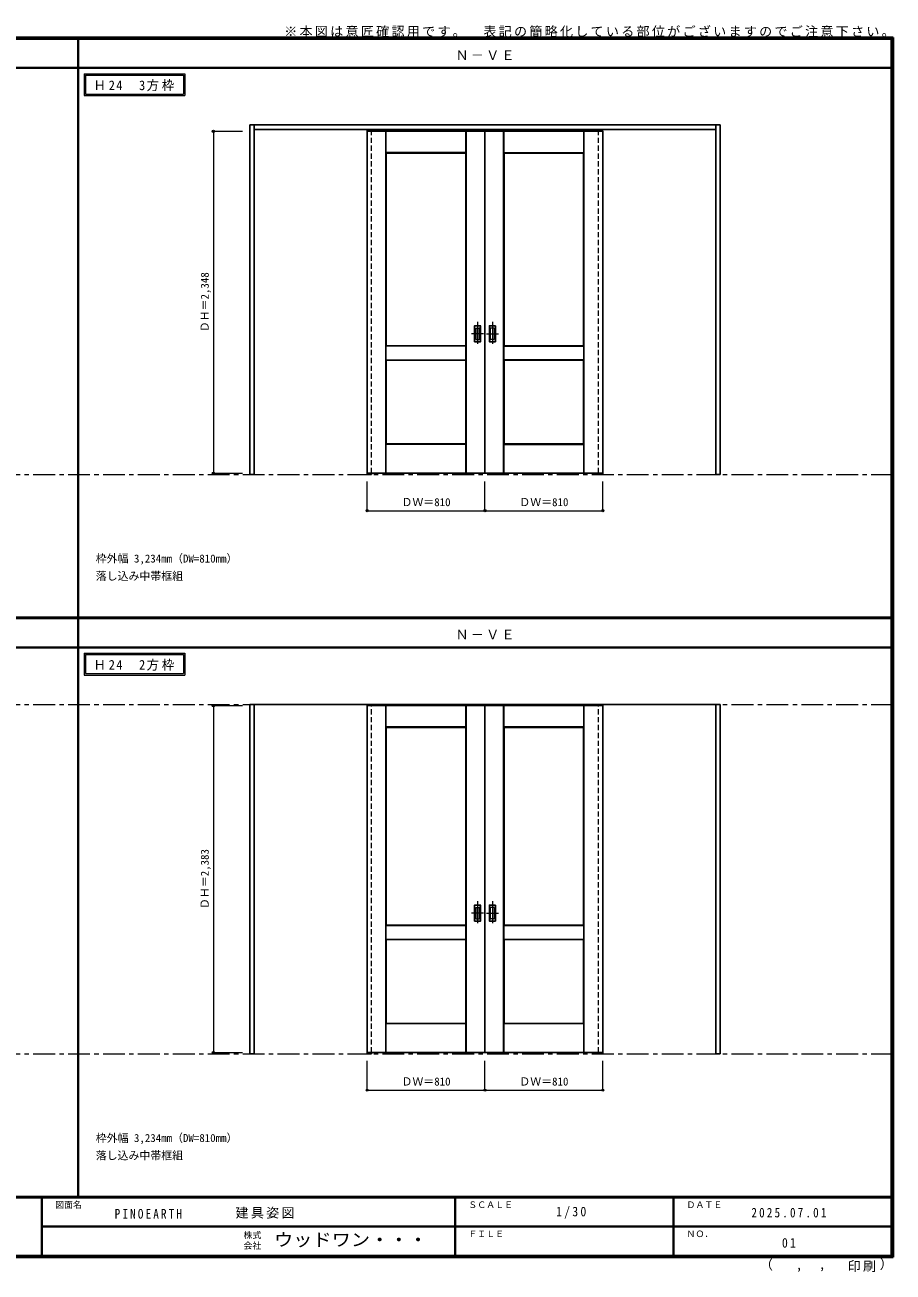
# Model space of a CAD drawing. Units: millimetres, scale not verified. Extents: x -6000 to 5700, y -4307 to 4260.
# Drawn here: x -267 to 5700, y -4307 to 4260 of the extents above; entities that cross this region are included whole.
import ezdxf
from ezdxf.enums import TextEntityAlignment as Align

# ---------------------------------------------------------------- set-up
doc = ezdxf.new("R2010")
doc.units = ezdxf.units.MM
doc.header["$LTSCALE"] = 30
doc.header["$PDMODE"] = 32
doc.header["$PDSIZE"] = 15
doc.linetypes.add('CHAIN1', pattern=[8, 5, -1, 1, -1])
doc.linetypes.add('DASHED1', pattern=[1.8, 1.2, -0.6])
for name, color, linetype, lineweight in [('0-1_通り芯', 4, 'CHAIN1', 9), ('0-2_扉', 3, 'Continuous', 25), ('0-3_仕上げ', 7, 'Continuous', 18), ('0-4_枠', 3, 'Continuous', 25), ('0-6_引手', 7, 'Continuous', 18), ('0-A_文字', 7, 'Continuous', 18), ('0-B_寸法', 7, 'Continuous', 9), ('F-1_枠', 6, 'Continuous', 40)]:
    doc.layers.add(name, color=color, linetype=linetype, lineweight=lineweight)
doc.layers.add('0-C_ハッチ', color=7, linetype='Continuous')
doc.layers.add('F-A_文字', color=7, linetype='Continuous')
doc.styles.add('ＭＳ ゴシック', font='')
doc.styles.get('ＭＳ ゴシック').set_extended_font_data('MS Gothic')

msp = doc.modelspace()

# ---------------------------------------------------------------- linework, layer by layer
at = {"layer": '0-1_通り芯'}
for p, q in [((2844, 2220), (2844, 2058)), ((2946, 2220), (2946, 2058)), ((2885, 2139), (2803, 2139)), ((2905, 2139), (2987, 2139)), ((2844, -1760), (2844, -1922)), ((2946, -1760), (2946, -1922)), ((2885, -1841), (2803, -1841)), ((2905, -1841), (2987, -1841))]:
    msp.add_line(p, q, dxfattribs=at)
at = {"layer": '0-1_通り芯', "color": 7, "lineweight": 18}
for p, q in [((-5490, 1173), (5690, 1173)), ((-5490, -407.5), (5690, -407.5)), ((-5490, -2807.5), (5690, -2807.5))]:
    msp.add_line(p, q, dxfattribs=at)
at = {"layer": '0-2_扉'}
for p, q in [((2085, 3529.5), (2895, 3529.5)), ((2085, 1181.5), (2085, 3529.5)), ((2895, 1181.5), (2895, 3529.5)), ((3705, 3529.5), (2895, 3529.5)), ((3705, 1181.5), (3705, 3529.5)), ((2085, 1181.5), (2895, 1181.5)), ((3705, 1181.5), (2895, 1181.5)), ((2085, -415.5), (2895, -415.5)), ((2085, -2798.5), (2085, -415.5)), ((3705, -415.5), (2895, -415.5)), ((2895, -2798.5), (2895, -415.5)), ((3705, -2798.5), (3705, -415.5)), ((2085, -2798.5), (2895, -2798.5)), ((3705, -2798.5), (2895, -2798.5))]:
    msp.add_line(p, q, dxfattribs=at)
at = {"layer": '0-3_仕上げ'}
for p, q in [((2213, 1181.5), (2213, 3529.5)), ((2214.5, 3382), (2214.5, 3529.5)), ((2216, 3383.5), (2216, 3529.5)), ((2764, 3383.5), (2764, 3529.5)), ((2765.5, 3382), (2765.5, 3529.5)), ((2767, 1181.5), (2767, 3529.5)), ((3023, 1181.5), (3023, 3529.5)), ((3024.5, 3382), (3024.5, 3529.5)), ((3026, 3383.5), (3026, 3529.5)), ((3574, 3383.5), (3574, 3529.5)), ((3575.5, 3382), (3575.5, 3529.5)), ((3577, 1181.5), (3577, 3529.5)), ((2217, 3379.5), (2214.5, 3382)), ((3573, 3379.5), (3575.5, 3382)), ((2763, 2056.5), (2765.5, 2054)), ((3027, 2056.5), (3024.5, 2054)), ((2214.5, 1959), (2214.5, 2054)), ((2764, 2052.5), (2216, 2052.5)), ((2216, 1960.5), (2216, 2052.5)), ((3026, 2052.5), (3574, 2052.5)), ((3574, 1960.5), (3574, 2052.5)), ((3575.5, 1959), (3575.5, 2054)), ((2216, 1960.5), (2214.5, 1959)), ((2217, 1956.5), (2214.5, 1959)), ((2216, 1960.5), (2764, 1960.5)), ((2765.5, 1959), (2763, 1956.5)), ((3024.5, 1959), (3027, 1956.5)), ((3574, 1960.5), (3026, 1960.5)), ((3573, 1956.5), (3575.5, 1959)), ((3574, 1960.5), (3575.5, 1959)), ((2214.5, 1181.5), (2214.5, 1379)), ((2216, 1181.5), (2216, 1377.5)), ((2764, 1377.5), (2216, 1377.5)), ((2763, 1381.5), (2765.5, 1379)), ((2764, 1377.5), (2765.5, 1379)), ((2764, 1181.5), (2764, 1377.5)), ((2765.5, 1181.5), (2765.5, 1379)), ((3027, 1381.5), (3024.5, 1379)), ((3024.5, 1181.5), (3024.5, 1379)), ((3026, 1377.5), (3024.5, 1379)), ((3026, 1181.5), (3026, 1377.5)), ((3026, 1377.5), (3574, 1377.5)), ((3574, 1181.5), (3574, 1377.5)), ((3575.5, 1181.5), (3575.5, 1379)), ((2213, -2798.5), (2213, -415.5)), ((2214.5, -563), (2214.5, -415.5)), ((2216, -561.5), (2216, -415.5)), ((2764, -561.5), (2764, -415.5)), ((2765.5, -563), (2765.5, -415.5)), ((2767, -2798.5), (2767, -415.5)), ((3023, -2798.5), (3023, -415.5)), ((3024.5, -563), (3024.5, -415.5)), ((3026, -561.5), (3026, -415.5)), ((3574, -561.5), (3574, -415.5)), ((3575.5, -563), (3575.5, -415.5)), ((3577, -2798.5), (3577, -415.5)), ((2217, -565.5), (2214.5, -563)), ((3027, -565.5), (3024.5, -563)), ((2214.5, -2021), (2214.5, -1926)), ((2764, -1927.5), (2216, -1927.5)), ((2216, -2019.5), (2216, -1927.5)), ((2763, -1923.5), (2765.5, -1926)), ((3024.5, -2021), (3024.5, -1926)), ((3574, -1927.5), (3026, -1927.5)), ((3026, -2019.5), (3026, -1927.5)), ((3573, -1923.5), (3575.5, -1926)), ((2216, -2019.5), (2214.5, -2021)), ((2217, -2023.5), (2214.5, -2021)), ((2216, -2019.5), (2764, -2019.5)), ((2765.5, -2021), (2763, -2023.5)), ((3026, -2019.5), (3024.5, -2021)), ((3027, -2023.5), (3024.5, -2021)), ((3026, -2019.5), (3574, -2019.5)), ((3575.5, -2021), (3573, -2023.5)), ((2214.5, -2798.5), (2214.5, -2601)), ((2216, -2798.5), (2216, -2602.5)), ((2764, -2602.5), (2216, -2602.5)), ((2763, -2598.5), (2765.5, -2601)), ((2764, -2602.5), (2765.5, -2601)), ((2764, -2798.5), (2764, -2602.5)), ((2765.5, -2798.5), (2765.5, -2601)), ((3024.5, -2798.5), (3024.5, -2601)), ((3026, -2798.5), (3026, -2602.5)), ((3574, -2602.5), (3026, -2602.5)), ((3573, -2598.5), (3575.5, -2601)), ((3574, -2602.5), (3575.5, -2601)), ((3574, -2798.5), (3574, -2602.5)), ((3575.5, -2798.5), (3575.5, -2601))]:
    msp.add_line(p, q, dxfattribs=at)
at = {"layer": '0-3_仕上げ', "color": 3, "lineweight": 25}
for p, q in [((2763, 3379.5), (2217, 3379.5)), ((2217, 2056.5), (2217, 3379.5)), ((2763, 2056.5), (2763, 3379.5)), ((3027, 3379.5), (3573, 3379.5)), ((3027, 2056.5), (3027, 3379.5)), ((3573, 2056.5), (3573, 3379.5)), ((2763, 2056.5), (2217, 2056.5)), ((3027, 2056.5), (3573, 2056.5)), ((2217, 1956.5), (2763, 1956.5)), ((2217, 1381.5), (2217, 1956.5)), ((2763, 1381.5), (2763, 1956.5)), ((3027, 1381.5), (3027, 1956.5)), ((3573, 1956.5), (3027, 1956.5)), ((3573, 1381.5), (3573, 1956.5)), ((2763, 1381.5), (2217, 1381.5)), ((3027, 1381.5), (3573, 1381.5)), ((2763, -565.5), (2217, -565.5)), ((2217, -1923.5), (2217, -565.5)), ((2763, -1923.5), (2763, -565.5)), ((3573, -565.5), (3027, -565.5)), ((3027, -1923.5), (3027, -565.5)), ((3573, -1923.5), (3573, -565.5)), ((2763, -1923.5), (2217, -1923.5)), ((3573, -1923.5), (3027, -1923.5)), ((2217, -2023.5), (2763, -2023.5)), ((2217, -2598.5), (2217, -2023.5)), ((2763, -2598.5), (2763, -2023.5)), ((3027, -2023.5), (3573, -2023.5)), ((3027, -2598.5), (3027, -2023.5)), ((3573, -2598.5), (3573, -2023.5)), ((2763, -2598.5), (2217, -2598.5)), ((3573, -2598.5), (3027, -2598.5))]:
    msp.add_line(p, q, dxfattribs=at)
at = {"layer": '0-3_仕上げ'}
for points in [[(2764, 3383.5), (2216, 3383.5), (2214.5, 3382)], [(2764, 3383.5), (2765.5, 3382), (2763, 3379.5)], [(3026, 3383.5), (3024.5, 3382), (3027, 3379.5)], [(3026, 3383.5), (3574, 3383.5), (3575.5, 3382)], [(2216, 2052.5), (2214.5, 2054), (2217, 2056.5)], [(3574, 2052.5), (3575.5, 2054), (3573, 2056.5)], [(2764, 1960.5), (2764, 2052.5), (2765.5, 2054)], [(2764, 1960.5), (2765.5, 1959), (2765.5, 2054)], [(3026, 1960.5), (3026, 2052.5), (3024.5, 2054)], [(3026, 1960.5), (3024.5, 1959), (3024.5, 2054)], [(2216, 1377.5), (2214.5, 1379), (2217, 1381.5)], [(3574, 1377.5), (3575.5, 1379), (3573, 1381.5)], [(2764, -561.5), (2216, -561.5), (2214.5, -563)], [(2764, -561.5), (2765.5, -563), (2763, -565.5)], [(3574, -561.5), (3026, -561.5), (3024.5, -563)], [(3574, -561.5), (3575.5, -563), (3573, -565.5)], [(2216, -1927.5), (2214.5, -1926), (2217, -1923.5)], [(2764, -2019.5), (2764, -1927.5), (2765.5, -1926)], [(2764, -2019.5), (2765.5, -2021), (2765.5, -1926)], [(3026, -1927.5), (3024.5, -1926), (3027, -1923.5)], [(3574, -2019.5), (3574, -1927.5), (3575.5, -1926)], [(3574, -2019.5), (3575.5, -2021), (3575.5, -1926)], [(2216, -2602.5), (2214.5, -2601), (2217, -2598.5)], [(3026, -2602.5), (3024.5, -2601), (3027, -2598.5)]]:
    msp.add_lwpolyline(points, dxfattribs=at)
at = {"layer": '0-4_枠'}
for p, q in [((1278, 1173), (1278, 3573)), ((1278, 3573), (4512, 3573)), ((1308, 1173), (1308, 3573)), ((1308, 3543), (4482, 3543)), ((4482, 1173), (4482, 3573)), ((4512, 1173), (4512, 3573)), ((1308, 1173), (1278, 1173)), ((2085, 1181.5), (2085, 1173)), ((2085, 1173), (2115, 1173)), ((2115, 1181.5), (2115, 1173)), ((2115, 1181.5), (2115, 1173)), ((3675, 1181.5), (3675, 1173)), ((3675, 1173), (3705, 1173)), ((3705, 1181.5), (3705, 1173)), ((4512, 1173), (4482, 1173)), ((1278, -407.5), (4512, -407.5)), ((1278, -2807.5), (1278, -407.5)), ((1308, -2807.5), (1308, -407.5)), ((4482, -2807.5), (4482, -407.5)), ((4512, -2807.5), (4512, -407.5)), ((1308, -2807.5), (1278, -2807.5)), ((2085, -2798.5), (2085, -2807.5)), ((2085, -2807.5), (2115, -2807.5)), ((2115, -2798.5), (2115, -2807.5)), ((3675, -2798.5), (3675, -2807.5)), ((3675, -2807.5), (3705, -2807.5)), ((3705, -2798.5), (3705, -2807.5)), ((4512, -2807.5), (4482, -2807.5))]:
    msp.add_line(p, q, dxfattribs=at)
at = {"layer": '0-4_枠', "color": 4, "linetype": 'DASHED1', "lineweight": 9}
for p, q in [((2085, 1181.5), (2085, 3543)), ((2115, 1181.5), (2115, 3543)), ((3675, 1181.5), (3675, 3543)), ((3705, 1181.5), (3705, 3543)), ((2085, -2798.5), (2085, -407.5)), ((2115, -2798.5), (2115, -407.5)), ((3675, -2798.5), (3675, -407.5)), ((3705, -2798.5), (3705, -407.5))]:
    msp.add_line(p, q, dxfattribs=at)
at = {"layer": '0-6_引手', "color": 3, "lineweight": 25}
for p, q in [((2823, 2192.5), (2823, 2085.5)), ((2824.5, 2194), (2863.5, 2194)), ((2865, 2085.5), (2865, 2192.5)), ((2925, 2085.5), (2925, 2192.5)), ((2965.5, 2194), (2926.5, 2194)), ((2967, 2192.5), (2967, 2085.5)), ((2824.5, 2084), (2863.5, 2084)), ((2965.5, 2084), (2926.5, 2084)), ((2823, -1787.5), (2823, -1894.5)), ((2824.5, -1786), (2863.5, -1786)), ((2865, -1894.5), (2865, -1787.5)), ((2925, -1894.5), (2925, -1787.5)), ((2965.5, -1786), (2926.5, -1786)), ((2967, -1787.5), (2967, -1894.5)), ((2824.5, -1896), (2863.5, -1896)), ((2965.5, -1896), (2926.5, -1896))]:
    msp.add_line(p, q, dxfattribs=at)
at = {"layer": '0-6_引手'}
for p, q in [((2831.5, 2176.5), (2831.5, 2101.5)), ((2833, 2178), (2855, 2178)), ((2856.5, 2101.5), (2856.5, 2176.5)), ((2933.5, 2101.5), (2933.5, 2176.5)), ((2957, 2178), (2935, 2178)), ((2958.5, 2176.5), (2958.5, 2101.5)), ((2833, 2100), (2855, 2100)), ((2957, 2100), (2935, 2100)), ((2831.5, -1803.5), (2831.5, -1878.5)), ((2833, -1802), (2855, -1802)), ((2833, -1880), (2855, -1880)), ((2856.5, -1878.5), (2856.5, -1803.5)), ((2933.5, -1878.5), (2933.5, -1803.5)), ((2957, -1802), (2935, -1802)), ((2957, -1880), (2935, -1880)), ((2958.5, -1803.5), (2958.5, -1878.5))]:
    msp.add_line(p, q, dxfattribs=at)
at = {"layer": '0-6_引手', "color": 3, "lineweight": 25}
for centre, start, end in [((2824.5, 2192.5), 90, 180), ((2863.5, 2192.5), 0, 90), ((2926.5, 2192.5), 90, 180), ((2965.5, 2192.5), 0, 90), ((2824.5, 2085.5), 180, 270), ((2863.5, 2085.5), 270, 0), ((2926.5, 2085.5), 180, 270), ((2965.5, 2085.5), 270, 0), ((2824.5, -1787.5), 90, 180), ((2863.5, -1787.5), 0, 90), ((2926.5, -1787.5), 90, 180), ((2965.5, -1787.5), 0, 90), ((2824.5, -1894.5), 180, 270), ((2863.5, -1894.5), 270, 0), ((2926.5, -1894.5), 180, 270), ((2965.5, -1894.5), 270, 0)]:
    msp.add_arc(centre, 1.5, start, end, dxfattribs=at)
at = {"layer": '0-6_引手'}
for centre, start, end in [((2833, 2176.5), 90, 180), ((2855, 2176.5), 0, 90), ((2935, 2176.5), 90, 180), ((2957, 2176.5), 0, 90), ((2833, 2101.5), 180, 270), ((2855, 2101.5), 270, 0), ((2935, 2101.5), 180, 270), ((2957, 2101.5), 270, 0), ((2833, -1803.5), 90, 180), ((2833, -1878.5), 180, 270), ((2855, -1803.5), 0, 90), ((2855, -1878.5), 270, 0), ((2935, -1803.5), 90, 180), ((2935, -1878.5), 180, 270), ((2957, -1803.5), 0, 90), ((2957, -1878.5), 270, 0)]:
    msp.add_arc(centre, 1.5, start, end, dxfattribs=at)
at = {"layer": '0-A_文字'}
for p, q in [((140, 3925), (140, 3775)), ((150, 3915), (150, 3785)), ((150, 3915), (822.62, 3915)), ((822.62, 3915), (822.62, 3785)), ((140, 3775), (832.62, 3775)), ((150, 3785), (822.62, 3785)), ((140, -55.5), (140, -205.5)), ((150, -65.5), (150, -195.5)), ((150, -65.5), (822.62, -65.5)), ((822.62, -65.5), (822.62, -195.5)), ((140, -205.5), (832.62, -205.5)), ((150, -195.5), (822.62, -195.5))]:
    msp.add_line(p, q, dxfattribs=at)
for points in [[(140, 3925), (832.62, 3925), (832.62, 3775)], [(140, -55.5), (832.62, -55.5), (832.62, -205.5)]]:
    msp.add_lwpolyline(points, dxfattribs=at)
at = {"layer": '0-B_寸法', "color": 4}
for p, q in [((1028, 3529.5), (1228, 3529.5)), ((1028, 3529.5), (1028, 1181.5)), ((1028, 1181.5), (1228, 1181.5)), ((2085, 923), (2085, 1123)), ((2085, 923), (2085, 1123)), ((2895, 923), (2895, 1123)), ((2895, 923), (2895, 1123)), ((3705, 923), (3705, 1123)), ((3705, 923), (3705, 1123)), ((2085, 923), (3705, 923)), ((2085, 923), (3705, 923)), ((1028, -416), (1228, -416)), ((1028, -416), (1028, -2799)), ((1028, -2799), (1228, -2799)), ((2085, -3057), (2085, -2857)), ((2895, -3057), (2895, -2857)), ((3705, -3057), (3705, -2857)), ((2085, -3057), (3705, -3057))]:
    msp.add_line(p, q, dxfattribs=at)
at = {"layer": '0-B_寸法'}
for p in [(1028, 3529.5), (1028, 1181.5), (2085, 923), (2895, 923), (3705, 923), (1028, -416), (1028, -2799), (2085, -3057), (2895, -3057), (3705, -3057)]:
    msp.add_point(p, dxfattribs=at)
at = {"layer": 'F-1_枠'}
for p, q in [((-6000, 4175), (5700, 4175)), ((-6000, 4170), (5700, 4170)), ((-6000, 4165), (5700, 4165)), ((100, -3790), (100, 4175)), ((5690, 4175), (5690, -4205)), ((5695, 4175), (5695, -4205)), ((5700, 4175), (5700, -4205)), ((-6000, 3965), (5700, 3965)), ((-6000, 190.5), (5700, 190.5)), ((-6000, 187.5), (5700, 187.5)), ((-6000, 184.5), (5700, 184.5)), ((-6000, -15.5), (5700, -15.5)), ((5700, -3790), (-6000, -3790)), ((5700, -3795), (-6000, -3795)), ((-150, -3795), (-150, -4195)), ((2690, -3795), (2690, -4195)), ((4190, -3795), (4190, -4195)), ((-150, -3995), (5690, -3995.01)), ((5700, -4195), (-6000, -4195)), ((5700, -4200), (-6000, -4200)), ((5700, -4205), (-6000, -4205))]:
    msp.add_line(p, q, dxfattribs=at)

# ---------------------------------------------------------------- texts
at = {"layer": '0-A_文字', "style": 'ＭＳ ゴシック'}
for s, p in [('枠外幅 3,234mm（DW=810mm）', (220, 550.5)), ('落し込み中帯框組', (220, 430.5)), ('枠外幅 3,234mm（DW=810mm）', (220, -3430)), ('落し込み中帯框組', (220, -3550))]:
    msp.add_text(s, height=54.99, dxfattribs=at).set_placement(p, align=Align.BOTTOM_LEFT)
at = {"layer": '0-A_文字', "char_height": 65.98, "attachment_point": 7, "style": 'ＭＳ ゴシック'}
for s, insert in [('\\T1.17;Ｎ－ＶＥ', (2692.5, 4020)), ('\\T1.22;\\W0.95;Ｈ24\u30003方枠', (204.66, 3805)), ('\\T1.17;Ｎ－ＶＥ', (2692.5, 39.5)), ('\\T1.22;\\W0.95;Ｈ24\u30002方枠', (204.66, -175.5))]:
    msp.add_mtext(s, dxfattribs=dict(at, insert=insert))
at = {"layer": '0-B_寸法', "style": 'ＭＳ ゴシック'}
for s, p in [('ＤＨ＝2,348', (1013, 2149.25)), ('ＤＨ＝2,383', (1013, -1813.25))]:
    msp.add_text(s, height=54.99, rotation=90, dxfattribs=at).set_placement(p, align=Align.BOTTOM_LEFT)
for p in [(2321.25, 938), (2321.25, 938), (3131.25, 938), (3131.25, 938), (2321.25, -3042), (3131.25, -3042)]:
    msp.add_text('ＤＷ＝810', height=54.99, dxfattribs=at).set_placement(p, align=Align.BOTTOM_LEFT)
at = {"layer": '0-C_ハッチ', "insert": (1515, 4175), "char_height": 65.98, "attachment_point": 7, "style": 'ＭＳ ゴシック'}
msp.add_mtext('\\T1.17;※本図は意匠確認用です。\u3000表記の簡略化している部位がございますのでご注意下さい。', dxfattribs=at)
at = {"layer": 'F-A_文字', "style": 'ＭＳ ゴシック'}
for s, height, p in [('図面名', 43.99, (-60, -3880)), ('ＳＣＡＬＥ', 43.99, (2780, -3880)), ('ＤＡＴＥ', 43.99, (4280, -3880)), ('株式', 43.99, (1235, -4089)), ('ＦＩＬＥ', 43.99, (2780, -4080)), ('ＮＯ．', 43.99, (4280, -4080)), ('会社', 43.99, (1235, -4161)), ('（', 65.98, (4784.03, -4308.31)), (',', 65.98, (5031.28, -4308.31)), (',', 65.98, (5190.2, -4305.53)), ('）', 65.98, (5608.4, -4304.13))]:
    msp.add_text(s, height=height, dxfattribs=at).set_placement(p, align=Align.BOTTOM_LEFT)
at = {"layer": 'F-A_文字', "style": 'ＭＳ ゴシック', "width": 1.1}
msp.add_text('ウッドワン・・・', height=87.98, dxfattribs=at).set_placement((1445, -4155), align=Align.BOTTOM_LEFT)
at = {"layer": 'F-A_文字', "char_height": 65.98, "attachment_point": 7, "style": 'ＭＳ ゴシック'}
for s, insert in [('\\T1.38;\\W0.9;1/30', (3383.75, -3940)), ('\\T1.39;\\W0.85;PINOEARTH', (350, -3940.79)), ('\\T1.17;建具姿図', (1180.42, -3940)), ('\\T1.39;\\W0.85;2025.07.01', (4726.25, -3932.5)), ('\\T1.36;\\W0.9;01', (4936.25, -4140)), ('\\T1.17;印刷', (5388.15, -4306.92))]:
    msp.add_mtext(s, dxfattribs=dict(at, insert=insert))

doc.saveas('drawing.dxf')
